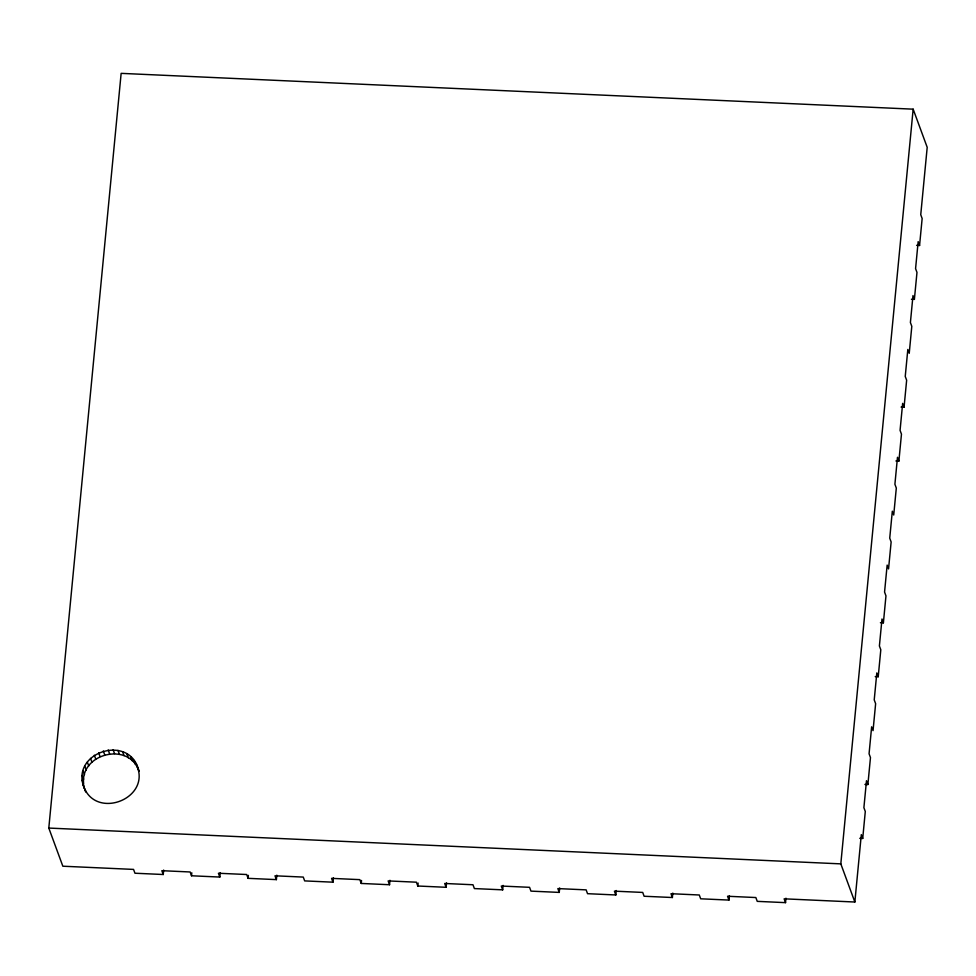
<?xml version="1.0" encoding="UTF-8"?>
<svg xmlns="http://www.w3.org/2000/svg" width="976" height="976" viewBox="0 0 976 976"><rect width="100%" height="100%" fill="white"/><g stroke="black" fill="none" stroke-linecap="round" stroke-linejoin="round"><path stroke-width="1.46" d="M82.24 780.129L84.485 788.547C68.71 752.374 130.625 732.537 138.946 771.235M83.643 783.948C79.91 753.191 129.723 741.321 138.995 771.418M163.663 870.055L163.248 874.508L134.956 873.227L133.553 869.409L62.842 866.212L48.8 828.063L121.146 73.359L913.158 109.166L927.2 147.327L920.746 214.708L922.149 218.526L919.563 245.476L916.598 245.342M220.247 872.617L219.82 877.058L191.528 875.777L191.808 872.812M276.818 875.167L276.391 879.62L248.099 878.339L248.38 875.374M276.391 879.62L274.988 875.801L303.268 877.082L304.671 880.901L332.962 882.182L333.389 877.729M389.961 880.291L389.534 884.732L361.242 883.451L361.535 880.486M446.532 882.841L446.105 887.294L417.813 886.013L418.106 883.048M446.105 887.294L444.702 883.475L472.982 884.756L474.385 888.575L502.677 889.844L503.104 885.403M502.677 889.844L501.274 886.037L529.565 887.318L530.968 891.125L559.248 892.406L559.675 887.965M559.248 892.406L557.845 888.587L586.137 889.868L587.54 893.687L615.819 894.968L616.246 890.515M615.819 894.968L614.416 891.149L642.708 892.43L644.111 896.249L672.391 897.517L672.818 893.077M672.391 897.517L670.988 893.711L699.28 894.992L700.683 898.798L728.962 900.079L729.389 895.639M728.962 900.079L727.559 896.261L755.851 897.542L757.254 901.36L785.534 902.641L785.961 898.188M785.534 902.641L784.131 898.823L854.854 902.019L840.812 863.87L913.158 109.166M854.854 902.019L861.308 834.639L862.711 838.457L859.746 838.323M862.711 838.457L865.297 811.495L863.894 807.677L866.481 780.727L867.884 784.545L864.919 784.411M867.884 784.545L870.47 757.596L869.067 753.777L871.641 726.827L873.044 730.634L875.631 703.684L874.228 699.865L876.814 672.915L878.217 676.734L875.252 676.6M878.217 676.734L880.803 649.772L879.4 645.966L881.987 619.004L883.39 622.822L880.425 622.688M883.39 622.822L885.964 595.872L884.561 592.054L887.147 565.104L888.55 568.91L891.137 541.961L889.734 538.142L892.32 511.192L893.723 515.011L896.31 488.061L894.907 484.242L897.481 457.293L898.884 461.099L895.931 460.965M898.884 461.099L901.47 434.149L900.067 430.331L902.654 403.381L904.057 407.199L901.092 407.065M904.057 407.199L906.643 380.237L905.24 376.431L907.826 349.469L909.229 353.288L911.804 326.338L910.401 322.519L912.987 295.569L914.39 299.376L911.425 299.242M914.39 299.376L916.976 272.426L915.573 268.607L918.16 241.658L919.563 245.476M48.8 828.063L840.812 863.87M83.082 784.728L85.742 791.804M417.813 886.013L416.41 882.194L388.131 880.913L389.534 884.732M361.242 883.451L359.839 879.644L331.559 878.363L332.962 882.182M248.099 878.339L246.696 874.52L218.417 873.252L219.82 877.058M191.528 875.777L190.125 871.971L161.833 870.69L163.248 874.508M136.323 764.342L137.738 768.161M133.871 760.365L135.274 764.184M130.699 756.888L132.102 760.707M126.917 754.009L128.32 757.827M122.647 751.825L124.05 755.631M117.998 750.385L119.401 754.204M113.118 749.763L114.534 753.57M108.177 749.946L109.58 753.765M103.297 750.947L104.7 754.765M98.637 752.728L100.04 756.546M94.343 755.241L95.746 759.06M90.536 758.401L91.939 762.219M87.34 762.122L88.743 765.94M84.839 766.294L86.242 770.101M83.131 770.772L84.534 774.59M82.252 775.432L83.655 779.251M85.693 791.621L84.753 789.084C98.283 817.925 147.278 799.234 138.006 768.698"/></g></svg>
